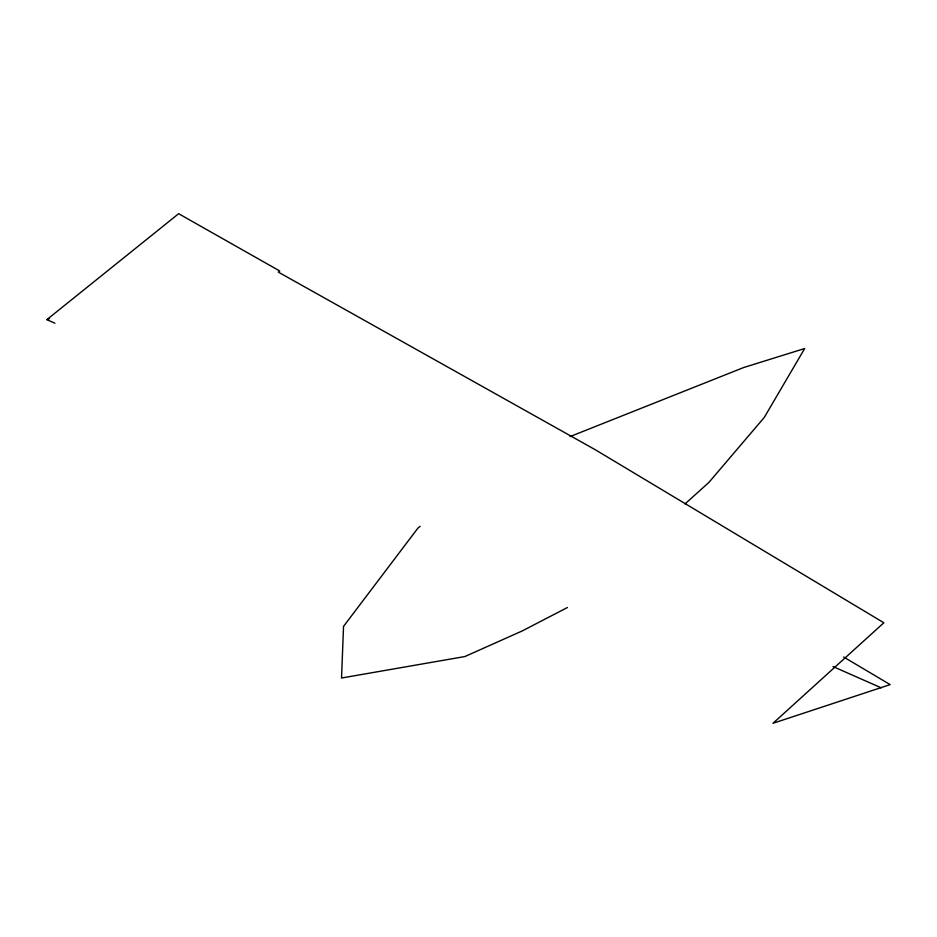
<?xml version="1.0" encoding="UTF-8"?>
<svg xmlns="http://www.w3.org/2000/svg" width="937" height="937" viewBox="0 0 937 937"><rect width="100%" height="100%" fill="white"/><g stroke="black" fill="none" stroke-linecap="round" stroke-linejoin="round"><path stroke-width="1.41" d="M684.994 503.93L708.911 482.403L764.287 417.41L804.684 348.517L743.802 367.48L570.071 436.572M420.116 526.348L417.89 528.163L343.539 626.373L341.536 678.013L464.904 656.544L522.225 630.941L567.424 607.516M54.885 323.195L46.85 319.646L178.639 213.706L279.753 270.992L278.277 272.081L595.241 449.713L883.837 622.765L772.978 723.294L890.15 684.619L843.628 657.001M46.85 319.646L49.532 318.533M833.028 666.558L881.237 687.84"/></g></svg>
